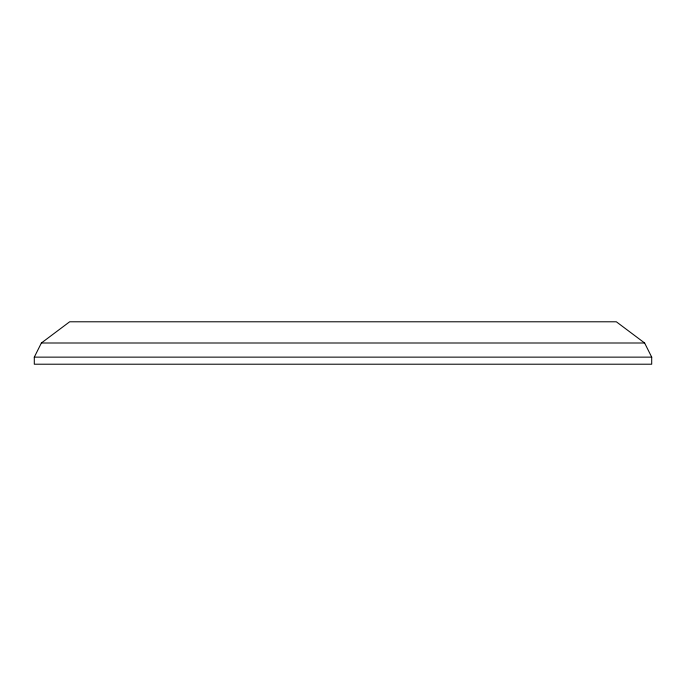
<?xml version="1.0" encoding="UTF-8"?>
<svg xmlns="http://www.w3.org/2000/svg" width="686" height="686" viewBox="0 0 686 686"><rect width="100%" height="100%" fill="white"/><g stroke="black" fill="none" stroke-linecap="round" stroke-linejoin="round"><path stroke-width="1.03" d="M34.3 357.14L41.374 343L69.663 321.785L616.337 321.785L644.626 343L651.7 357.14L651.7 364.215L34.3 364.215L34.3 357.14L651.7 357.14M41.374 343L644.626 343"/></g></svg>
